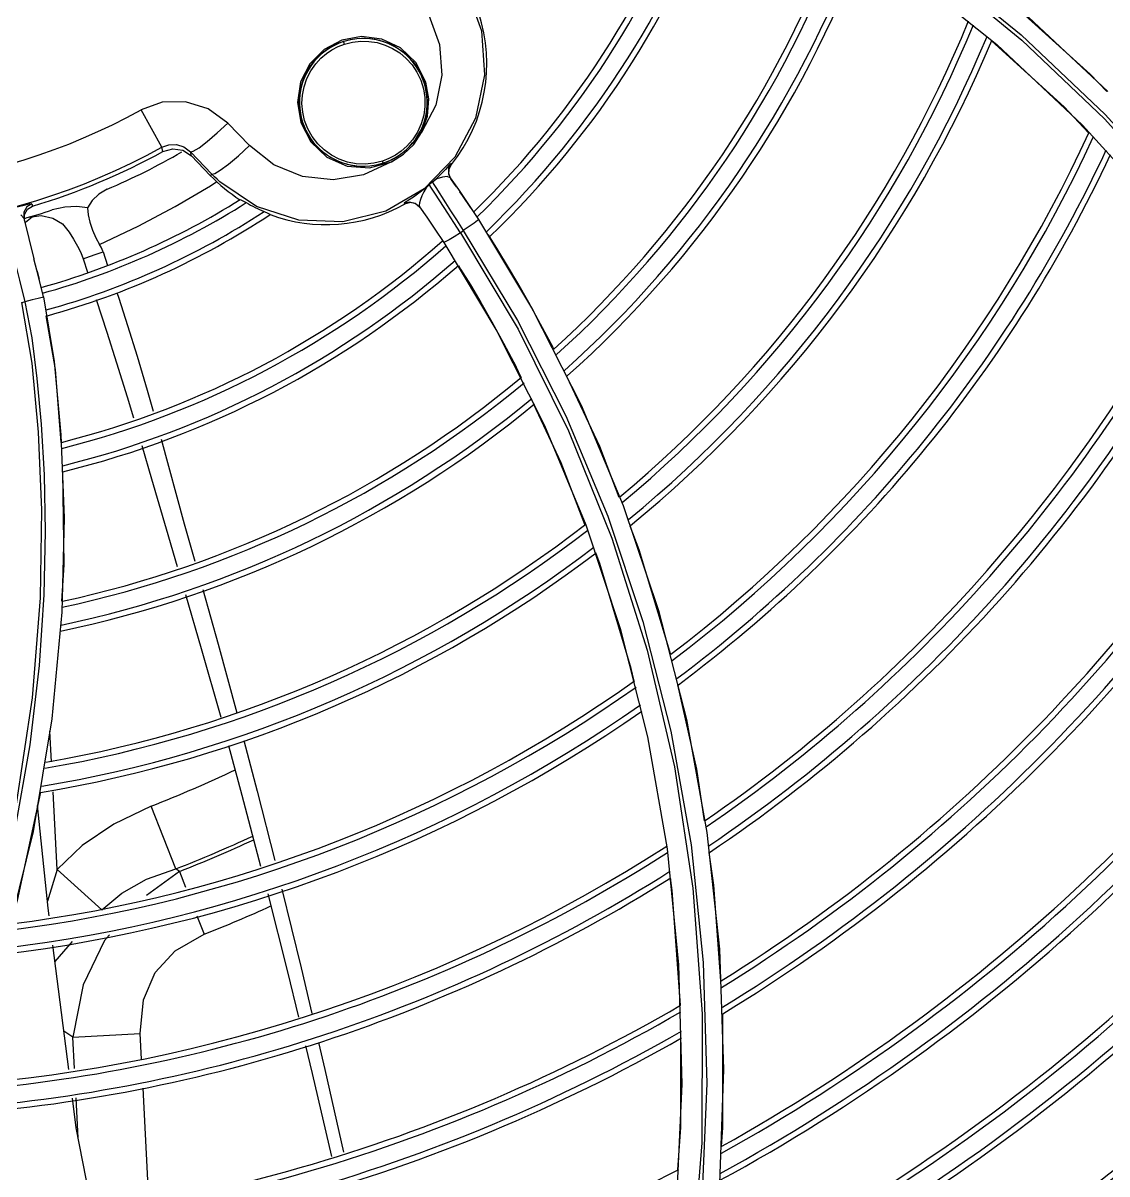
# Model space of a CAD drawing. Header units: metres. Extents: x -367 to 374, y -238 to 224.
# Drawn here: x 351.6689 to 351.7599, y 176.579 to 176.6756 of the extents above; entities that cross this region are included whole.
import ezdxf
from ezdxf.enums import TextEntityAlignment as Align

# ---------------------------------------------------------------- set-up
doc = ezdxf.new("R2010")
doc.units = ezdxf.units.M
for name, color, linetype in [('ELE-ALIMENTADORES', 160, 'Continuous'), ('LA_BAU_BASES GERAIS_R00$0$ARQ-XREF-ATT', 8, 'Continuous'), ('LA_BAU_BASES GERAIS_R00$0$BASE', 253, 'Continuous'), ('LA_BAU_BASES GERAIS_R00$0$dutos', 31, 'Continuous')]:
    doc.layers.add(name, color=color, linetype=linetype)
doc.styles.add('LA_BAU_BASES GERAIS_R00$0$R60-125-RS', font='romans.shx', dxfattribs={"height": 0.19})
doc.styles.add('LA_BAU_BASES GERAIS_R00$0$R80-100-RS', font='romans.shx', dxfattribs={"height": 0.203})

# ---------------------------------------------------------------- blocks, each defined once
blk = doc.blocks.new('LA_BAU_BASES GERAIS_R00$0$A$C2E3D5B4E')
at = {"layer": 'LA_BAU_BASES GERAIS_R00$0$dutos', "color": 251}
for p, q in [((-15.00661803217372, -1.270426721343654), (-14.99936694608232, -1.276256259607806)), ((-14.99004533783636, -1.280190249282612), (-14.99715904304821, -1.27353815601208)), ((-15.05267352507235, -1.275573585950667), (-15.05433999926163, -1.275874023965741)), ((-14.99936694608232, -1.276256259607806), (-14.99218118254703, -1.283008447773398)), ((-15.06945455774439, -1.284871015875694), (-15.07117865987402, -1.281735403766731)), ((-15.04763370596584, -1.28362579639969), (-15.04714324018914, -1.282260901402594)), ((-15.0620967114105, -1.284732721000807), (-15.06391103250098, -1.282848195037047)), ((-14.99218118254703, -1.283008447773398), (-14.98541297701195, -1.290451094271418)), ((-15.06301437673983, -1.285579327876519), (-15.06209671161287, -1.284732720789805)), ((-15.06935466063533, -1.285233097369826), (-15.06945450083276, -1.284870988070622)), ((-15.06704837179768, -1.285249557757822), (-15.06524859239107, -1.287118979363811)), ((-15.06695556199838, -1.285597837266039), (-15.06704837179768, -1.285249557757822)), ((-15.06695556199838, -1.285597837266039), (-15.0653717556429, -1.287237916757192)), ((-15.06385194237919, -1.286288993088135), (-15.06301437673983, -1.285579327876519)), ((-15.05559289718667, -1.285691557859252), (-15.05388009539047, -1.286447844889778)), ((-15.05017795499089, -1.286082961737236), (-15.04915651348665, -1.285455761589844)), ((-15.04486323627907, -1.285699581888991), (-15.04743585920369, -1.288367104881843)), ((-15.05388009539047, -1.286447844889778), (-15.05200378844665, -1.286587258084808)), ((-15.05200378844665, -1.286587258084808), (-15.05017795499089, -1.286082961737236)), ((-15.05124274866557, -1.286305625328794), (-15.0508762419845, -1.286200899826042)), ((-15.04513786374628, -1.286317216594114), (-15.04519130688823, -1.286243567878671)), ((-15.06537175565427, -1.287237916746278), (-15.06524859239107, -1.287118979363811)), ((-15.04517562954697, -1.287519081180733), (-15.04534129688955, -1.287125216663924)), ((-15.0448678969351, -1.287958700882598), (-15.04517681539755, -1.287519916057761)), ((-15.0653636154052, -1.288117654492169), (-15.06481834002443, -1.287739692304683)), ((-15.04644826966978, -1.288239855496329), (-15.04563489862858, -1.289526774394005)), ((-15.04470097138028, -1.288200754807519), (-15.0448678969351, -1.287958700882598)), ((-15.04420438113311, -1.288920845985274), (-15.04442119577061, -1.288606449341103)), ((-15.04911127492778, -1.289568155989116), (-15.04906312680987, -1.289638175158586)), ((-15.04859350737888, -1.289510788447558), (-15.04906312680987, -1.289638175158586)), ((-15.04812104417579, -1.289619269373986), (-15.04859350737888, -1.289510788447558)), ((-15.04350522675622, -1.289957210592263), (-15.04420438113311, -1.288920845985274)), ((-15.08102813805772, -1.290820488640463), (-15.08127870386306, -1.290537375323481)), ((-15.08097986367375, -1.291015552638498), (-15.0809749700029, -1.290512335886604)), ((-15.0809749700029, -1.290512335886604), (-15.08072726713317, -1.290076776583817)), ((-15.08072726713317, -1.290076776583817), (-15.0802974770013, -1.289815487674502)), ((-15.08034606546744, -1.289620792971334), (-15.08029743141287, -1.289815474042086)), ((-15.04775388872122, -1.289938862236056), (-15.04812104417579, -1.289619269373986)), ((-15.08102851626836, -1.290820668282947), (-15.08018321936697, -1.294219289341243)), ((-15.0805575695008, -1.29072672659612), (-15.07955836271822, -1.290609311442211)), ((-15.0428688421066, -1.290921236257134), (-15.03831822042639, -1.29847796308394)), ((-15.04438345328072, -1.292051208692726), (-15.04414911940239, -1.291860828467804)), ((-15.04438345328072, -1.292051208692726), (-15.03954478941569, -1.300132429106895)), ((-15.04414911940239, -1.291860828467804), (-15.03959274984027, -1.299421662479915)), ((-15.04578224939041, -1.292861130935023), (-15.04131559190409, -1.300290213117194)), ((-15.07605461207868, -1.29422627449793), (-15.07569150062182, -1.2953540323021)), ((-15.074377147007, -1.293643607306592), (-15.07398792249433, -1.294789474145261)), ((-15.07991509252315, -1.295279265993202), (-15.07974836957237, -1.295940381929256)), ((-15.04455386478639, -1.294786947896398), (-15.04436167898621, -1.295092205504886)), ((-15.03831822042639, -1.29847796308394), (-15.0342466571833, -1.306508234896398)), ((-15.0366078091738, -1.301676950222543), (-15.03764879666596, -1.299703100725026)), ((-15.04131559190409, -1.300290213117194), (-15.03731268401862, -1.308217650441009)), ((-15.03660784051408, -1.301676898231278), (-15.03654416615655, -1.301812338157731)), ((-15.03929044602864, -1.30419013393265), (-15.03970691077529, -1.303303737679641)), ((-15.0342466571833, -1.306508234896398), (-15.03071666410005, -1.314939007322835)), ((-15.03731268401862, -1.308217650441009), (-15.03384795864667, -1.316557153680776)), ((-15.07790881095798, -1.308997878257912), (-15.07764733980866, -1.315968221629817)), ((-15.03071666410005, -1.314939007322835), (-15.02776148064459, -1.323742176129315)), ((-15.07764733980866, -1.315968221629817), (-15.07783603761618, -1.323891496298245)), ((-15.03384795864667, -1.316557153680776), (-15.03096018975066, -1.32527185013231)), ((-15.03269090665071, -1.319796613945698), (-15.0330273589002, -1.31891818907178)), ((-15.07783603761618, -1.323891496298245), (-15.07866118116362, -1.332828614202924)), ((-15.02776148064459, -1.323742176129315), (-15.02541110918537, -1.3328964921281)), ((-15.03096018975066, -1.32527185013231), (-15.02867974843639, -1.334342397006992)), ((-15.07866118116362, -1.332828614202924), (-15.08024561089769, -1.342293301570578)), ((-15.02541110918537, -1.3328964921281), (-15.02369561645855, -1.342381984840983)), ((-15.07870145450033, -1.3364539480296), (-15.07883654887064, -1.33387618385558)), ((-15.02867974843639, -1.334342397006992), (-15.02703750930277, -1.343752162075987)), ((-15.08051977012656, -1.335010922501795), (-15.0818387370673, -1.342465584801801)), ((-15.0782281045872, -1.345486037576563), (-15.07857036099585, -1.338955370834526)), ((-15.06826448649736, -1.345434166135135), (-15.07032780547934, -1.340166976088483)), ((-15.08024561089769, -1.342293301570578), (-15.08258984979238, -1.35180700229165)), ((-15.02369561645855, -1.342381984840983), (-15.02264586413094, -1.352181550670764)), ((-15.02703750930277, -1.343752162075987), (-15.02606660291758, -1.353481099272074)), ((-15.07822790428781, -1.345486027080085), (-15.07904127343818, -1.348131446247578)), ((-15.07446288080882, -1.348872823834142), (-15.07822758224574, -1.345485436112256)), ((-15.06796198668735, -1.345652396299272), (-15.06826467330075, -1.34543423931035)), ((-15.06796198643679, -1.345652396331104), (-15.07074091552795, -1.347659753688902)), ((-15.06796198654047, -1.345652396241064), (-15.06744552662576, -1.346964164581266)), ((-15.02660540320312, -1.347250347911256), (-15.0267621335197, -1.346184271983191)), ((-15.02590127610165, -1.356872678089246), (-15.02660540320312, -1.347250347911256)), ((-15.06649914106038, -1.349367910924855), (-15.06588962487149, -1.350916035030139)), ((-15.07725670711352, -1.362267631001203), (-15.0785865122516, -1.351822815481398)), ((-15.07696519218462, -1.351529591232691), (-15.07841198529377, -1.353193619230012)), ((-15.02264586413094, -1.352181550670764), (-15.02229505268315, -1.362271192980813)), ((-15.02606660291758, -1.353481099272074), (-15.02580176778793, -1.363504975654621)), ((-15.02239278221259, -1.357593918682767), (-15.02238339662699, -1.367166524373431)), ((-15.07690396077714, -1.359551638643723), (-15.07766512111357, -1.359059785911711)), ((-15.07690397780379, -1.359551313747659), (-15.07125480029936, -1.359255791021212)), ((-15.07676525345141, -1.362198332056948), (-15.07690396077714, -1.359551638643723)), ((-15.07114214261128, -1.361405427908437), (-15.07125481141748, -1.359255578996169)), ((-15.02229505268315, -1.362271192980813), (-15.02267712078219, -1.372621585561944)), ((-15.07051771371107, -1.373320241059162), (-15.07101483561473, -1.363834590086924)), ((-15.02580176778793, -1.363504975654621), (-15.0262788166383, -1.373797050294058)), ((-15.07645900121724, -1.36804197279497), (-15.07663700474632, -1.364645463127715)), ((-15.02238339662699, -1.367166524373431), (-15.02249383455501, -1.368713710397685))]:
    blk.add_line(p, q, dxfattribs=at)
for points in [[(-15.03482153300365, -1.253304027154343), (-15.03076692423383, -1.254780494836893), (-15.02633230519405, -1.256744141479146), (-15.02146836549582, -1.259157067875719), (-15.01615605495999, -1.262120503030644), (-15.01035487371291, -1.265776290518886), (-15.0040474593693, -1.270297120098519), (-14.99725873998932, -1.275881506073972), (-14.99032659275599, -1.282482160191364), (-14.98371620918215, -1.289799355738694), (-14.97754549558113, -1.297759747167845), (-14.9718464776065, -1.306374136738384), (-14.9666712364924, -1.315630801350096), (-14.9620697334708, -1.325523948422131), (-14.95809877603278, -1.336037331144041), (-14.95481274366693, -1.347153162557049), (-14.95226749962603, -1.358845189182546), (-14.95051977921366, -1.371079932997134)], [(-15.03473844875543, -1.253015735181805), (-15.02972621411254, -1.254895613253836), (-15.02426405790538, -1.257401758587264), (-15.01826608476358, -1.260556321217962), (-15.01169951531892, -1.264529509460488), (-15.00460242126974, -1.269498091721005), (-14.99731180190065, -1.275433956832501), (-14.99026998699537, -1.28210947908218), (-14.98364230896414, -1.289419369242466), (-14.97744248594745, -1.297387551906183), (-14.97171967089616, -1.306004598473635), (-14.96651669456151, -1.315272783808439), (-14.96188860062739, -1.325179102396476), (-14.95789504232016, -1.335699205305616), (-14.95458964024965, -1.346811775356116), (-14.95202201656684, -1.358510731350805)], [(-15.04607258075021, -1.268600920184952), (-15.04388207075226, -1.271612277068641), (-15.0426115973396, -1.275105015192537), (-15.04235414751474, -1.278801903312058), (-15.04312333637699, -1.282423547212318), (-15.04486323627907, -1.285699581888991)], [(-15.04856738453145, -1.271667601904198), (-15.04702030778344, -1.273792483062323), (-15.04612812383948, -1.276234452464166), (-15.04593712879841, -1.278809029907904)], [(-14.9984243618278, -1.272471891075554), (-14.99151415009328, -1.278732580904659), (-14.99013652379244, -1.280183491589639)], [(-15.05418952609762, -1.276003659874448), (-15.05454754454558, -1.276134342436933), (-15.05489529758643, -1.276290093534669), (-15.05523105982547, -1.276470123872684), (-15.05555316817026, -1.276673531907079), (-15.05586003075814, -1.27689931136473), (-15.05615011623468, -1.277146343477114), (-15.05642196290682, -1.27741339773246), (-15.0566742433075, -1.277699200230643), (-15.05690566976818, -1.278002341685976), (-15.0571150373662, -1.278321299100469), (-15.05730127618835, -1.278654508900843), (-15.05746342105385, -1.279000335430908), (-15.05760060714692, -1.279357049862199), (-15.05771209299792, -1.279722865707924), (-15.05779726347873, -1.280095945294022), (-15.05785563250538, -1.280474401700928), (-15.05788684823256, -1.280856301235588), (-15.05789069966113, -1.281239690997324), (-15.05786711717383, -1.281622604093798), (-15.05781617626644, -1.282003053996675), (-15.05773810387109, -1.282379044919878), (-15.05763327892646, -1.282748599480954), (-15.05750223131645, -1.28310977089194), (-15.05734563500846, -1.283460664763595), (-15.05716430420216, -1.283799444848853), (-15.05695919446862, -1.28412433361126), (-15.05673139522378, -1.284433630503088), (-15.05648210319441, -1.284725744922696), (-15.05621261806709, -1.284999189032249), (-15.05592433537595, -1.28525257940845)], [(-15.05433999926163, -1.275874023965741), (-15.05582976067262, -1.276660039954265), (-15.05701694863819, -1.277863928454906), (-15.05778979054094, -1.279388102034943)], [(-15.04732417055993, -1.279827320578704), (-15.04742883938343, -1.279457595681095), (-15.04755977029299, -1.279096199854109), (-15.0477163011401, -1.278745030420112), (-15.04789762847804, -1.278405930540146), (-15.04810281039954, -1.278080680950268), (-15.04833077300373, -1.277770986410985), (-15.04858031641788, -1.277478465959291), (-15.0488501235136, -1.277204641601827), (-15.04913876951332, -1.276950928786107), (-15.04944473082969, -1.276718629440154), (-15.04976639257711, -1.276508926641952), (-15.05010205902317, -1.276322877677273), (-15.05044997306049, -1.276161404706443), (-15.05080832168323, -1.276025295765692), (-15.05117524565912, -1.275915202613476), (-15.05154884652484, -1.275831639597243), (-15.05192720627974, -1.275774980244648), (-15.05230839372916, -1.275745459362668), (-15.05269048546779, -1.275743174447314), (-15.05307155172932, -1.275768089119708), (-15.05344967158089, -1.275820032025592), (-15.05382296334665, -1.2758987028771), (-15.05418952609762, -1.276003659874448)], [(-15.05411456654338, -1.276213187636756), (-15.05413192362357, -1.27615999217295), (-15.05414975710437, -1.276107092744212), (-15.05416515544175, -1.27606316894952), (-15.05417707224251, -1.276030964814424), (-15.05418536107754, -1.276010721938917), (-15.05418951997035, -1.276003685505827)], [(-15.05411458825574, -1.276213118130443), (-15.05343853472141, -1.276042738756303), (-15.05274897051004, -1.275965149452247), (-15.05205573923968, -1.275980672239427), (-15.05137188273102, -1.276088716555648), (-15.05070765886558, -1.276287644965748), (-15.05007277547566, -1.276575556790419), (-15.04947379061286, -1.276952687207711), (-15.04892330196026, -1.277416624754267), (-15.04843831189282, -1.2779582699456), (-15.04802719405234, -1.27857499042301), (-15.04770660694976, -1.279249372661695), (-15.0474866429181, -1.27996301309912), (-15.04737233044443, -1.280696004058598), (-15.04736406800885, -1.281434882978544), (-15.04746253797703, -1.282173024095471), (-15.04767328154821, -1.282908706354362), (-15.04799215682897, -1.283608173050823), (-15.04841474620025, -1.284257186711045), (-15.04886946153829, -1.284776532837611), (-15.04934429529067, -1.285195717319482), (-15.04982107320075, -1.285525963560474), (-15.05037617463449, -1.285821043227486), (-15.05092363724862, -1.286033855509856)], [(-15.04942091047906, -1.276536717483111), (-15.05097535509049, -1.275797968910126), (-15.05267352507235, -1.275573585950667)], [(-14.99980656986645, -1.275925859525785), (-14.99371770386188, -1.281473473207086), (-14.99166462504718, -1.283647020824617)], [(-15.05092363724862, -1.286033855509856), (-15.05164678038818, -1.286212112312285), (-15.05238583743721, -1.286284395152222), (-15.05312816870492, -1.28624986762469), (-15.05385664483492, -1.286109442738677), (-15.05455351667024, -1.285867770089396), (-15.05521335924004, -1.28552649781858), (-15.05582112656566, -1.285090964873859), (-15.05636105631675, -1.284570605927627), (-15.05681892142093, -1.283979026690474), (-15.05718496491954, -1.283330672362979), (-15.05745654834982, -1.282627995267546), (-15.05761992997304, -1.281913225194046), (-15.05768019852121, -1.281199392928727), (-15.05764160654689, -1.280488366371799), (-15.05750663435401, -1.279793533154304), (-15.05726969882471, -1.279104219902081), (-15.05694209103694, -1.278461871778461), (-15.05652370696362, -1.277865814217591), (-15.05608393806688, -1.277389476663927), (-15.05562987177609, -1.27700336058632), (-15.05518062606143, -1.276699666102729), (-15.0546488124869, -1.276420281935032), (-15.05411458825574, -1.276213118130443)], [(-15.04728670286704, -1.279391861801457), (-15.04813258021068, -1.277766585565303), (-15.04942091047906, -1.276536717483111)], [(-15.04593712879841, -1.278809029907904), (-15.0464515540948, -1.281333619280929), (-15.04763355887053, -1.283625544044014)], [(-15.05778979054094, -1.279388102034943), (-15.05805949929936, -1.281103388236886), (-15.05778760444628, -1.282803811544625)], [(-15.0508762419845, -1.286200899826042), (-15.05051811093426, -1.286070399438984), (-15.05017022686388, -1.285914815739204), (-15.04983431131177, -1.28573493257926), (-15.04951205081443, -1.285531662454275), (-15.04920505056089, -1.285306023677265), (-15.04891478438822, -1.285059088977221), (-15.04864278364676, -1.284792146275038), (-15.04839045075278, -1.284506573358783), (-15.04815901292341, -1.284203754993257), (-15.04794957936747, -1.283885101317253), (-15.04776320003248, -1.283552120584943), (-15.04760085254657, -1.283206428570963), (-15.04746343045099, -1.282849771654298), (-15.04735169930973, -1.282483966633379), (-15.04726628622529, -1.282110872749115), (-15.04720768149491, -1.281732389168326), (-15.04717623665601, -1.28135043924857), (-15.04717216518929, -1.280966979193806), (-15.04719553794484, -1.280583984050907), (-15.04724628022677, -1.280203438493743), (-15.04732417055993, -1.279827320578704)], [(-15.04714324018914, -1.282260901402594), (-15.04702513876737, -1.280815962950953), (-15.04728670281884, -1.279391861785086)], [(-15.06391103250098, -1.282848195037047), (-15.06556402092292, -1.281631857837681), (-15.06746665957644, -1.281043402824878), (-15.06940287106954, -1.281097008084259), (-15.07117873745801, -1.281735448086408)], [(-15.05778760444628, -1.282803811544625), (-15.05693911165417, -1.284426568070273), (-15.05559289718667, -1.285691557859252)], [(-15.06704848547861, -1.285249439690858), (-15.0668067051588, -1.285206490347889), (-15.0663171780684, -1.284906386102818), (-15.0656259255461, -1.284377337710509), (-15.06479793095014, -1.283669080022889), (-15.06391103251008, -1.282848195025224)], [(-15.04915651348665, -1.285455761589844), (-15.04829604195447, -1.284624731754491), (-15.04763370596584, -1.28362579639969)], [(-15.06945450083276, -1.284870988070622), (-15.06885091161666, -1.284657177681481), (-15.06820871672744, -1.28464739198688), (-15.06758832477954, -1.284846580018609), (-15.06704837007283, -1.285249556778297)], [(-15.0501779549586, -1.28608296172996), (-15.05250151638029, -1.287181737781509), (-15.05505483778825, -1.287610635478529), (-15.05763782346821, -1.287324786550641), (-15.06004799938228, -1.286341047152462), (-15.0620967114105, -1.284732721000807)], [(-15.06935468443589, -1.285233191187842), (-15.06852586456716, -1.284991581389193), (-15.06767490466837, -1.285120992827331), (-15.06695552571773, -1.285597802238669)], [(-15.05592433537595, -1.28525257940845), (-15.05561874488058, -1.28548463600481), (-15.05529744202113, -1.285694177220364), (-15.05496211079389, -1.285880139318294), (-15.05461449910308, -1.286041591696346), (-15.0542564143384, -1.28617773630566), (-15.05388971348748, -1.28628791089676), (-15.05351629485949, -1.286371591245995), (-15.05313807763878, -1.286428394971779), (-15.05275699839149, -1.286458079442752), (-15.05237499768054, -1.286460541765052), (-15.05199402080052, -1.286435818014695), (-15.05161597921642, -1.28638407959869), (-15.05124274866557, -1.286305625328794)], [(-15.06524859257979, -1.287118979165541), (-15.06500354593072, -1.287081072565059), (-15.06453094568815, -1.286799738618981), (-15.06385194237919, -1.286288993088135)], [(-15.0509236616308, -1.286033781173217), (-15.0509072304676, -1.286086063531627), (-15.05089291667855, -1.286133518929717), (-15.05088247331423, -1.286170462139751), (-15.0508769965586, -1.286192789161476), (-15.05087627373632, -1.286200812344475)], [(-15.04519130625567, -1.28624356838435), (-15.04531535995102, -1.286370238386269), (-15.04564311020158, -1.286731723482887)], [(-15.04519130688823, -1.286243567878671), (-15.04538216380888, -1.286629688581968), (-15.0453938431483, -1.287053976483264), (-15.04522980250795, -1.287442392918535)], [(-15.04534129688955, -1.287125216663924), (-15.04532778587236, -1.286699344984015), (-15.04513752286493, -1.286316880802303)], [(-15.06458003860371, -1.287766004813136), (-15.06480788929548, -1.287555535885701), (-15.06503077999787, -1.287339822590809), (-15.06524859239107, -1.287118979363811)], [(-15.04564311020158, -1.286731723482887), (-15.04613652420949, -1.28724028035839), (-15.04673759391062, -1.287795013412222)], [(-15.04588734373147, -1.287369921369361), (-15.04634786274255, -1.287531834353729), (-15.04673759392017, -1.287795013412222)], [(-15.04522956381425, -1.287442225267739), (-15.04549214101053, -1.287331672306834), (-15.04588734373147, -1.287369921369361)], [(-15.04522990204805, -1.28744246161358), (-15.04455366905722, -1.288411932482347), (-15.0437536551899, -1.289586631067039), (-15.04286864378537, -1.290921106681424)], [(-15.07402757171394, -1.288392606925925), (-15.07472209209209, -1.288793298438293), (-15.0752866217008, -1.289333501517547), (-15.07568646353093, -1.289963919720947)], [(-15.074667490504, -1.293035542204677), (-15.07141751472773, -1.291498351640882), (-15.06831189723607, -1.289844554143826), (-15.0653636154052, -1.288117654492169)], [(-15.04743585920369, -1.288367104881843), (-15.05064618714232, -1.290224258189198), (-15.05423959683139, -1.291124455651413), (-15.05794698574209, -1.291000000822976), (-15.0614871546768, -1.289853445317647), (-15.06458003860371, -1.287766004813136)], [(-15.04699502346602, -1.288020310480249), (-15.04739688993868, -1.288360881509732), (-15.047863477183, -1.288723004296742), (-15.04832230433476, -1.28904912430761), (-15.04869067663958, -1.289293032297508), (-15.0489378049233, -1.28945038138562), (-15.04907270884041, -1.289537323613047), (-15.04911132478765, -1.28956818393425)], [(-15.04699506118868, -1.288020295991998), (-15.04724440880227, -1.288282420933399), (-15.04745621116899, -1.288595563052411), (-15.04761922270245, -1.288937521636115), (-15.04774134224454, -1.289261971032545), (-15.04781953672318, -1.289532540055632), (-15.04784289755298, -1.289734682349888), (-15.04780349631665, -1.289868257520254)], [(-15.0464772531177, -1.288798562600903), (-15.04669490248762, -1.288465723789784), (-15.04685513300592, -1.28822451190598), (-15.04695658637729, -1.288074987080734), (-15.0469950894053, -1.288020233174109)], [(-15.04673759391062, -1.287795013412222), (-15.04682276082212, -1.28787084476761), (-15.04690857277365, -1.287945945630497), (-15.04699502346602, -1.288020310480249)], [(-15.04673768168868, -1.287794915681559), (-15.04669923237088, -1.287851923785354), (-15.04660063778783, -1.288002455549474), (-15.04644826966978, -1.288239855496329)], [(-15.06287832958242, -1.28926453153116), (-15.06281133710445, -1.289285545336213), (-15.06263934054505, -1.289369973855798), (-15.06235484596073, -1.289516110333977)], [(-15.04911127492778, -1.289568155989116), (-15.04864209014022, -1.289441015402815), (-15.04817015328308, -1.289549229784541), (-15.04780330869926, -1.28986802978369)], [(-15.04438274014365, -1.29205105367663), (-15.04494196318456, -1.291176101919234), (-15.04543385278112, -1.290412636902772), (-15.0464772531177, -1.288798562600903)], [(-15.04563489862858, -1.289526774394005), (-15.04521234052618, -1.290190359958331), (-15.04471454262602, -1.290969868713262), (-15.04414827093706, -1.291860757240727)], [(-15.08034834491764, -1.289621476817672), (-15.08059289734047, -1.289655425757417), (-15.08114321611174, -1.289783144024739), (-15.08193505744157, -1.289971536196106), (-15.08283489866972, -1.290173635576764)], [(-15.08034606546744, -1.289620792971334), (-15.08077626111299, -1.289882363212826), (-15.08102370802726, -1.290317484572995), (-15.08102858670645, -1.290820386476014)], [(-15.07568646353093, -1.289963919720947), (-15.07657743149366, -1.289837339843587), (-15.07757368241755, -1.289885676080019), (-15.07864370370044, -1.290133692557617)], [(-15.07568646351956, -1.289963919680019), (-15.07561950328545, -1.290530058257616), (-15.07547465638027, -1.291160503289291), (-15.07525245313536, -1.291825315804715), (-15.0749732858003, -1.292474491770633), (-15.07466751708762, -1.293035573742316)], [(-15.06084928053951, -1.290259814399803), (-15.06055214948992, -1.290400602012312), (-15.06038619408082, -1.290483657602351), (-15.06034513594977, -1.290517567892209)], [(-15.04780329397909, -1.289868049570657), (-15.04720808223647, -1.290729136760717), (-15.04652758707289, -1.291734182680273), (-15.04578224939041, -1.292861130935023)], [(-15.07955836271822, -1.290609311442211), (-15.07859552367199, -1.290817375067206), (-15.07778437808156, -1.291306753962715), (-15.07720989839845, -1.291993584621821)], [(-15.04286864378537, -1.290921106681424), (-15.04295180174677, -1.29101518259148), (-15.04322306234644, -1.291225985137032), (-15.04364174870216, -1.291522131502177), (-15.04414802467818, -1.291861148250689)], [(-15.07720983498666, -1.291993548405742), (-15.0768565841754, -1.292584576880188), (-15.07652775504084, -1.293159190546874), (-15.07625282421486, -1.293712243930429), (-15.07605461207868, -1.29422627449793)], [(-15.04438255870673, -1.292051340348451), (-15.04489428136594, -1.292378100157919), (-15.04533542383842, -1.292644586713038), (-15.04565375263746, -1.29281854712525), (-15.04578238479007, -1.292861259009157)], [(-15.03764879666596, -1.299703100725026), (-15.03863387953743, -1.297911689972977), (-15.03956120230805, -1.296287222824219), (-15.04043046673132, -1.294814984920492), (-15.0412485328502, -1.293471521483013), (-15.04202769556969, -1.292227319225901)], [(-15.08217083720865, -1.292845671324983), (-15.0818026063921, -1.294334220958888), (-15.08137926098334, -1.29601491006423), (-15.08093074103317, -1.297830241811141)], [(-15.07437716529239, -1.293643595634137), (-15.07444792216575, -1.293458026731685), (-15.07454380423951, -1.293254927394344), (-15.074667490504, -1.293035542204677)], [(-15.07938040367617, -1.297435682918774), (-15.07980070744907, -1.295727696787878), (-15.08018321936697, -1.294219289341243)], [(-15.07605452037433, -1.294226352017802), (-15.07550086867286, -1.294039489667455), (-15.07494173145051, -1.293845285263785), (-15.074377147007, -1.293643607306592)], [(-15.04436167898621, -1.295092205504886), (-15.04354557508032, -1.296426371615496), (-15.04267639459385, -1.297892810487326), (-15.04174326232669, -1.299522761767264)], [(-15.07321803094828, -1.297065155047392), (-15.07305711135359, -1.297541658296439), (-15.07230971518129, -1.29983346979742), (-15.07151273289628, -1.302393388654025), (-15.07066212489372, -1.305262926623698), (-15.07016371732288, -1.3070216755047)], [(-15.08122062705615, -1.297900676424149), (-15.08036514095375, -1.303000068590052), (-15.07981361237489, -1.30876673391748), (-15.07953283120378, -1.315294710106798), (-15.07964199900789, -1.322675693396093), (-15.08031152688363, -1.331083089195715), (-15.08172761377045, -1.340374229405541)], [(-15.07938040578301, -1.297435700713947), (-15.07949250984484, -1.297474560479429), (-15.07981409930289, -1.297560181975939), (-15.08031782703938, -1.297684941277737), (-15.08093073520695, -1.297830266996868)], [(-15.08092930009161, -1.297827959164067), (-15.08034483038909, -1.300855624539224), (-15.07992228330841, -1.304282848498303), (-15.07956376582251, -1.308108738649651), (-15.07931524497189, -1.312372390071403), (-15.07921850102321, -1.317123846938273), (-15.07933120291091, -1.322432397310592), (-15.07973063875988, -1.328367478476764), (-15.08051977012656, -1.335010922501795)], [(-15.07938042906835, -1.297435677773763), (-15.07848364377014, -1.302844873867514), (-15.07790881095798, -1.308997878257912)], [(-15.07494587807287, -1.297641852579261), (-15.07405318504016, -1.300381510737395), (-15.07323317489681, -1.302952104818985), (-15.07234422153488, -1.305818048796652), (-15.07181355440525, -1.307581897602802)], [(-15.07916247983803, -1.29902940646997), (-15.07840597132508, -1.303517932452166), (-15.07790817369869, -1.309640996196038)], [(-15.04174326232669, -1.299522761767264), (-15.04075111729389, -1.301324378174911), (-15.03970699993533, -1.303303729977131)], [(-15.03959274984027, -1.299421662479915), (-15.03553930786575, -1.307420417288711), (-15.03201928129511, -1.315841265184361), (-15.02906856936988, -1.324665543261915), (-15.02672529666506, -1.333867501508109), (-15.02502648288737, -1.343418310847198), (-15.02400751421874, -1.353287736128266), (-15.0237024872672, -1.363451468926257), (-15.02414676885019, -1.373884369100494)], [(-15.03954478941569, -1.300132429106895), (-15.0353005167658, -1.308667647236405), (-15.03166810124185, -1.31766497140751), (-15.02869504955015, -1.327077253799587), (-15.026416737815, -1.336882029409651), (-15.02486883752408, -1.347064269421651), (-15.02409132110097, -1.357596323389487), (-15.02412465059206, -1.368436246919998), (-15.02501012290713, -1.379564114202992)], [(-15.03547508070324, -1.304086359591281), (-15.03271722452109, -1.309952517487261), (-15.03107358667376, -1.314239939258812)], [(-15.03393719303176, -1.316542752640714), (-15.03592459673018, -1.311353948449948), (-15.03823058919397, -1.306445914600488)], [(-15.06950755693424, -1.30936318569519), (-15.0675564896892, -1.316465774490723), (-15.06667113536105, -1.319618322039503)], [(-15.07112233653515, -1.309900895873113), (-15.07030011372899, -1.312704090805425), (-15.06907793446499, -1.316897269811022), (-15.06814600081361, -1.320062794253033)], [(-15.07777214678345, -1.312105588618294), (-15.07767746402715, -1.319920195349994), (-15.07786505469721, -1.322963749570306)], [(-15.03015493335943, -1.316636242206812), (-15.02939264315455, -1.318624672709745), (-15.02673886797038, -1.327429333209409)], [(-15.02980310539306, -1.32966605340215), (-15.03003907746916, -1.328606338029829), (-15.03269090665071, -1.319796613945698)], [(-15.06745847934826, -1.322402095677432), (-15.06613120563225, -1.326934593810336), (-15.06449745293958, -1.332691819654144)], [(-15.06600883922465, -1.321976517014889), (-15.06471978022228, -1.326565974041557), (-15.06314975359601, -1.332344295212067)], [(-15.02614861077063, -1.329989734644812), (-15.02456824551109, -1.337073740194398), (-15.02393181229672, -1.341389757937293)], [(-15.06254458136391, -1.334662546348852), (-15.06143975710575, -1.338902047118324), (-15.05996704962354, -1.344733150235413)], [(-15.06384639287853, -1.335078704866362), (-15.06271335066731, -1.339239662632906), (-15.06114982263034, -1.345194196776617)], [(-15.07962563336059, -1.339007153877617), (-15.08158164366205, -1.34808548474183), (-15.08215957335869, -1.350040503890966)], [(-15.07889734539958, -1.349381408991292), (-15.07897898095098, -1.348740211077427), (-15.07986245469601, -1.34010630066922)], [(-15.07032780542204, -1.340166976063017), (-15.07348156104717, -1.341677414965204), (-15.07611359543807, -1.343482129441043), (-15.0782281045872, -1.345486037576563)], [(-15.02353771566459, -1.344062352681874), (-15.0231332062026, -1.346805562766974), (-15.02254238497608, -1.354824199163602)], [(-15.07446300870151, -1.34887274998772), (-15.07279472354094, -1.34746704239177), (-15.07072374871677, -1.346306652885403), (-15.06826447669482, -1.345434173273759)], [(-15.06055147691359, -1.34751638811548), (-15.05889067735916, -1.354078376662699), (-15.05796750522904, -1.357885377171158)], [(-15.05936665546778, -1.347147550219859), (-15.05775431058692, -1.353741400564729), (-15.05685384851949, -1.357585000801635)], [(-15.07383946071968, -1.350964286283386), (-15.07424247352219, -1.351447576594808), (-15.07603004699786, -1.355166291789544), (-15.076903960869, -1.359551638590972)], [(-15.07125481141748, -1.359255578996169), (-15.07098440882874, -1.356414324571858), (-15.06998737551157, -1.354138957617295), (-15.06833274711198, -1.352314766718052), (-15.06588962484602, -1.350916035019225)], [(-15.05628699942872, -1.360004582235604), (-15.05575436345953, -1.362278125786986), (-15.05420421050894, -1.369221759831532)], [(-15.02613835989041, -1.370656589702492), (-15.02588435726284, -1.367131010850869), (-15.02588734409119, -1.359625869430317)], [(-15.05738440853702, -1.360289966012431), (-15.05682005599056, -1.362617257280988), (-15.05521124832376, -1.369579967550351)], [(-15.0752197841548, -1.374308771050607), (-15.07663458125944, -1.367154053528509), (-15.07694874082927, -1.364686520014118)]]:
    blk.add_lwpolyline(points, dxfattribs=at)
blk.add_circle((-15.05253459756796, -1.281097006145217), 0.005376206838320744, dxfattribs=at)
for centre, radius, start, end in [((-15.09664577555668, -1.235418544163338), 0.0765577895421751, 314.1982175362269, 341.5421448516196), ((-15.09664577555668, -1.235418544163338), 0.07705017227665602, 314.1283959013805, 341.4878832064844), ((-15.09664577555668, -1.235418544163338), 0.07849024655989735, 313.9201108598186, 341.3238562606545), ((-15.09664577555668, -1.235418544163338), 0.05285665014623282, 209.1960901416992, 298.8038990548372), ((-15.09664577555668, -1.235418544163338), 0.0789822545706227, 313.8476500204628, 341.2661095577816), ((-15.09664577555668, -1.235418544163338), 0.05643500052730971, 209.1959294522275, 298.8040601425717), ((-15.09664577555668, -1.235418544163338), 0.08955789901668121, 312.1555701166619, 339.84782829177), ((-15.09664577555668, -1.235418544163338), 0.09005028175116211, 312.0713875550892, 339.7746534132237), ((-15.09664577555668, -1.235418544163338), 0.09149035603440345, 311.822564889453, 339.5572869653821), ((-15.09664577555668, -1.235418544163338), 0.0919823640451288, 311.7367380071307, 339.4819543059473), ((-15.05566058655904, -1.27785994978484), 0.01350011368426787, 321.2126660394242, 18.32572692235551), ((-15.09664577555668, -1.235418544163338), 0.1025580084911873, 309.8023283530214, 337.7458018299623), ((-15.09664577555668, -1.235418544163338), 0.1030503912256682, 309.7085648499888, 337.6601351825187), ((-15.09664577555668, -1.235418544163338), 0.1044904655089096, 309.4323949314949, 337.4071564705434), ((-15.09664577555668, -1.235418544163338), 0.1049824735219349, 309.3374528130861, 337.3199685928435), ((-15.09664577555668, -1.235418544163338), 0.1155581179656934, 307.2305560791504, 335.3612538159404), ((-15.09664577555668, -1.235418544163338), 0.1160505007001743, 307.1296984590671, 335.2665165346164), ((-15.09664577555668, -1.235418544163338), 0.05680047832001744, 286.732274798806, 298.7163188623123), ((-15.09664577555668, -1.235418544163338), 0.05760048505701627, 293.1209078321399, 300.0929888845346), ((-15.09664577555668, -1.235418544163338), 0.1174905749834157, 306.8331650431455, 334.9875448809759), ((-15.09664577555668, -1.235418544163338), 0.117982582996441, 306.7313983124986, 334.8916606397378), ((-15.05566058655904, -1.27785994978484), 0.01350011368426787, 224.0000000056122, 237.6691114009786), ((-15.09664577555668, -1.235418544163338), 0.063557680067669, 285.5834973821479, 302.0923036949833), ((-15.09664577555668, -1.235418544163338), 0.0640500628021499, 285.5686584866171, 302.3694637221222), ((-15.05566058655904, -1.27785994978484), 0.01344169586262832, 240.1307815616016, 247.2932432352065), ((-15.09664577555668, -1.235418544163338), 0.05760048505701627, 285.7280097261333, 288.211950143574), ((-15.09664577555668, -1.235418544163338), 0.06549013708539124, 285.5038915499752, 303.1336553485622), ((-15.09664577555668, -1.235418544163338), 0.06598214509611659, 285.4731590303118, 303.3779091309975), ((-15.05566058655904, -1.27785994978484), 0.01350011368426787, 249.6742730872238, 299.2552465976791), ((-15.12422993483688, -1.236757506441506), 0.06955058568964265, 308.5506771374759, 309.1359459439029), ((-15.09664577555668, -1.235418544163338), 0.0765577895421751, 284.1982175368461, 311.5421448279608), ((-15.09664577555668, -1.235418544163338), 0.07705017227665602, 284.1283958945407, 311.4878832177402), ((-15.09664577555668, -1.235418544163338), 0.07849024655989735, 283.920110872273, 311.3238562693141), ((-15.09664577555668, -1.235418544163338), 0.1285582274401995, 304.4920458482549, 332.7656934725682), ((-15.09664577555668, -1.235418544163338), 0.0789822545706227, 283.8476500195828, 311.266109559235), ((-15.09664577555668, -1.235418544163338), 0.1290506101746804, 304.3856091017894, 332.6639810563086), ((-15.09664577555668, -1.235418544163338), 0.1304906844579218, 304.0730082657726, 332.3649512000287), ((-15.09664577555668, -1.235418544163338), 0.1309826924709471, 303.9658385519925, 332.2623321135056), ((-15.09665531715245, -1.235368389227631), 0.06441085042066144, 283.8650396564097, 284.1321443639521), ((-15.09664577555668, -1.235418544163338), 0.09005028175116211, 282.0713875688925, 309.7746533980679), ((-15.09664577555668, -1.235418544163338), 0.08955789901668121, 282.1555701262238, 309.8478282747314), ((-15.09664577555668, -1.235418544163338), 0.09149035603440345, 281.8225648944813, 309.5572869500746), ((-15.09664577555668, -1.235418544163338), 0.140558328495182, 301.8449449420737, 330.2221422674638), ((-15.09664577555668, -1.235418544163338), 0.141050711227363, 301.7342664437814, 330.1152358849289), ((-15.09664577555668, -1.235418544163338), 0.0919823640451288, 281.7367380189971, 309.4819542885961), ((-15.09664577555668, -1.235418544163338), 0.1424907855106043, 301.4094172239803, 329.8012354928823), ((-15.09664577555668, -1.235418544163338), 0.1429827935236297, 301.2981184951557, 329.6935800119502), ((-15.09664577555668, -1.235418544163338), 0.1025580084911873, 279.802328348147, 307.7458018462779), ((-15.09664577555668, -1.235418544163338), 0.1030503912256682, 279.7085648503107, 307.6601351701752), ((-15.09664577555668, -1.235418544163338), 0.1525584295478646, 299.1021283474616, 327.5624816624037), ((-15.09664577555668, -1.235418544163338), 0.1044904655089096, 279.4323949503432, 307.407156478338), ((-15.09664577555668, -1.235418544163338), 0.1530508122823456, 298.9878390372108, 327.4512395110037), ((-15.09664577555668, -1.235418544163338), 0.1049824735219349, 279.3374528154457, 307.3199685936347), ((-15.09664577555668, -1.235418544163338), 0.1544908865632869, 298.6525487665652, 327.1247207383937), ((-15.09664577555668, -1.235418544163338), 0.1549828945763123, 298.5377257543819, 327.0128453315101), ((-15.09664577555668, -1.235418544163338), 0.1625585137592001, 296.7531926607638, 325.2707030564), ((-15.09664577555668, -1.235418544163338), 0.163050896493681, 296.6362664154937, 325.1563467183268), ((-15.09664577555668, -1.235418544163338), 0.1160505007001743, 277.1296984713976, 305.2665165427094), ((-15.09664577555668, -1.235418544163338), 0.1155581179656934, 277.2305561070592, 305.3612538380334), ((-15.09664577555668, -1.235418544163338), 0.1649829787876477, 296.1759417200171, 324.7059103763566), ((-15.09664577555668, -1.235418544163338), 0.1644909707746223, 296.2933438627443, 324.8208247903123), ((-15.09664577555668, -1.235418544163338), 0.1174905749834157, 276.8331650712179, 304.9875448628901), ((-15.09664577555668, -1.235418544163338), 0.117982582996441, 276.7313983118775, 304.8916606558559), ((-15.11106493943726, -1.236174220520013), 0.1116870954652092, 291.3917936688435, 295.3281303726543), ((-15.09664577555668, -1.235418544163338), 0.1725585979705355, 294.3533847405574, 322.9192116633491), ((-15.09664577555668, -1.235418544163338), 0.1730509807050165, 294.234094925096, 322.8020999980658), ((-15.09664577555668, -1.235418544163338), 0.1744910549859578, 293.8843227744874, 322.4586035035185), ((-15.11106493943726, -1.236174220520013), 0.1173440006440054, 291.3916956711941, 294.8190875936381), ((-15.09664577555668, -1.235418544163338), 0.1749830629989832, 293.7646033126394, 322.3409948222629), ((-15.09664577555668, -1.235418544163338), 0.1285582274401995, 274.4920458573315, 302.7656934513252), ((-15.11106493943726, -1.236174220520013), 0.117657704837425, 291.4901917946188, 294.7921180344093), ((-15.09664577555668, -1.235418544163338), 0.1290506101746804, 274.3856091269345, 302.6639810427945), ((-15.09664577555668, -1.235418544163338), 0.1309826924709471, 273.9658385650291, 302.2623321085795), ((-15.09664577555668, -1.235418544163338), 0.1304906844579218, 274.0730082772614, 302.3649511739767), ((-15.11106493943726, -1.236174220520013), 0.1233146100139212, 291.490191910687, 294.3178074007516), ((-15.09664577555668, -1.235418544163338), 0.1815586737600475, 292.1542726415861, 320.7573370959719), ((-15.09664577555668, -1.235418544163338), 0.1820510564945284, 292.0330489611227, 320.6379995099214), ((-15.09664577555668, -1.235418544163338), 0.1839831387884951, 291.5560534930066, 320.1682690309283), ((-15.09664577555668, -1.235418544163338), 0.1834911307777697, 291.6776703178968, 320.2880570873642), ((-15.09664577555668, -1.235418544163338), 0.140558328495182, 271.8449449486247, 300.2221422685697), ((-15.09664577555668, -1.235418544163338), 0.141050711227363, 271.7342664475525, 300.1152359012727), ((-15.09664577555668, -1.235418544163338), 0.1424907855106043, 271.4094172182971, 299.8012355048523), ((-15.09664577555668, -1.235418544163338), 0.1429827935236297, 271.2981184911292, 299.6935800330508), ((-15.09664577555668, -1.235418544163338), 0.1905587495518594, 289.9211883480207, 318.5565356775491), ((-15.09664577555668, -1.235418544163338), 0.1910511322840403, 289.7981878285037, 318.4351737296823), ((-15.09664577555668, -1.235418544163338), 0.192983214580307, 289.3142924867247, 317.9575897570481), ((-15.09664577555668, -1.235418544163338), 0.1924912065672816, 289.4376549626101, 318.0793633016058), ((-15.09664577555668, -1.235418544163338), 0.1525584295478646, 269.1021283403253, 297.5624816577352)]:
    blk.add_arc(centre, radius, start, end, dxfattribs=at)
blk = doc.blocks.new('LA_BAU_BASES GERAIS_R00')
at = {"layer": 'LA_BAU_BASES GERAIS_R00$0$ARQ-XREF-ATT'}
blk.add_blockref('LA_BAU_BASES GERAIS_R00$0$A$C2E3D5B4E', (366.75, 177.95), dxfattribs=at)
at = {"layer": 'LA_BAU_BASES GERAIS_R00$0$BASE', "style": 'LA_BAU_BASES GERAIS_R00$0$R60-125-RS'}
for p in [(242.7815727361595, 218.919159373358), (358.6365727361596, 192.964159373358)]:
    blk.add_attdef('S', text='', height=0.19, rotation=90, dxfattribs=at).set_placement(p, align=Align.MIDDLE_CENTER)
at = {"layer": 'LA_BAU_BASES GERAIS_R00$0$BASE', "style": 'LA_BAU_BASES GERAIS_R00$0$R80-100-RS'}
blk.add_attdef('ACESSO', text='', height=0.203, dxfattribs=at).set_placement((365.922255870473, 191.9868442639211), align=Align.TOP_CENTER)
at = {"layer": 'LA_BAU_BASES GERAIS_R00$0$BASE', "style": 'LA_BAU_BASES GERAIS_R00$0$R60-125-RS'}
blk.add_attdef('S', text='', height=0.19, dxfattribs=at).set_placement((266.114159373358, 180.9134272638404), align=Align.MIDDLE_CENTER)

msp = doc.modelspace()

# ---------------------------------------------------------------- block references
at = {"layer": 'ELE-ALIMENTADORES', "color": 2}
msp.add_blockref('LA_BAU_BASES GERAIS_R00', (0, 0), dxfattribs=at)

doc.saveas('drawing.dxf')
